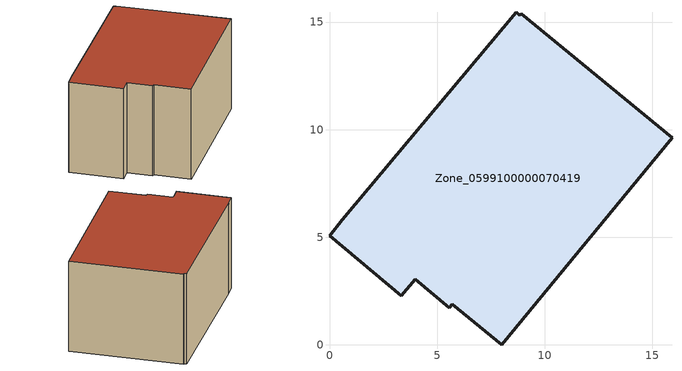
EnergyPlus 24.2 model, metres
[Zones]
Zone_0599100000070419
 floor ground (C_G): 3.98,3.05 3.34,2.28 0,5.06 0.59,5.81 8.68,15.46 8.85,15.32 8.9,15.38 15.91,9.62 8.01,0 5.71,1.9 5.57,1.73 z0
 wall outside (C_F): 3.34,2.28 3.98,3.05 5.57,1.73 5.71,1.9 8.01,0 15.91,9.62 8.9,15.38 8.85,15.32 8.68,15.46 0.59,5.81 0,5.06 3.34,2.28 z0:7.68
 roof outside (C_R): 8.68,15.46 0.59,5.81 0,5.06 3.34,2.28 3.98,3.05 5.57,1.73 5.71,1.9 8.01,0 15.91,9.62 8.9,15.38 8.85,15.32 z7.68
[BUILDING]
Pand.0599100000070419: North Axis=0; Terrain=City; Loads Convergence Tolerance Value=0.04; Temperature Convergence Tolerance Value=0.4; Solar Distribution=FullExterior; Maximum Number of Warmup Days=25; Minimum Number of Warmup Days=1
[Site:Location]
Rotterdam.The.Hague.AP_ZH_NLD Design_Conditions: Latitude=51.96; Longitude=4.45; Time Zone=1; Elevation=-4.5
[SITE:GROUNDTEMPERATURE:BUILDINGSURFACE]
18, 18, 18, 18, 18, 18, 18, 18, 18, 18, 18, 18
[MATERIAL] Thermal Absorptance=0.9; Solar Absorptance=0.7; Visible Absorptance=0.7
Name | Roughness | Thickness | Conductivity | Density | Specific Heat
G.TC.1946 | MediumSmooth | 0.15 | 1 | 540 | 1210
F.TC.1946 | Rough | 0.3 | 0.857143 | 1920 | 840
R.TC.1946 | MediumRough | 0.2 | 0.909091 | 1500 | 1000
[CONSTRUCTION]
C_G: G.TC.1946
C_F: F.TC.1946
C_R: R.TC.1946
[ZONE]
Zone_0599100000070419: Type=1; Multiplier=1; Ceiling Height=Autocalculate; Volume=Autocalculate; Floor Area=autocalculate; Part of Total Floor Area=Yes
[ZONEINFILTRATION:DESIGNFLOWRATE]
Infil_Zone_0599100000070419: Zone or ZoneList or Space or SpaceList=Zone_0599100000070419; Schedule=AlwaysOn; Design Flow Rate Calculation Method=Flow/Area; Flow Rate per Floor Area=0.003; Constant Term Coefficient=1; Temperature Term Coefficient=0; Velocity Term Coefficient=0; Velocity Squared Term Coefficient=0
[HVACTEMPLATE:ZONE:IDEALLOADSAIRSYSTEM]
Zone_0599100000070419: Maximum Heating Supply Air Temperature=50; Minimum Cooling Supply Air Temperature=13; Maximum Heating Supply Air Humidity Ratio=0.0156; Minimum Cooling Supply Air Humidity Ratio=0.0077; Heating Limit=NoLimit; Cooling Limit=NoLimit; Dehumidification Control Type=ConstantSensibleHeatRatio; Cooling Sensible Heat Ratio=0.7; Dehumidification Setpoint=60; Humidification Control Type=None; Humidification Setpoint=30; Outdoor Air Method=None; Outdoor Air Flow Rate per Person=0.00944; Outdoor Air Flow Rate per Zone Floor Area=0; Outdoor Air Flow Rate per Zone=0; Demand Controlled Ventilation Type=None; Outdoor Air Economizer Type=NoEconomizer; Heat Recovery Type=None; Sensible Heat Recovery Effectiveness=0.7; Latent Heat Recovery Effectiveness=0.65
[ZONECONTROL:THERMOSTAT]
ThermostatControl_Zone_0599100000070419: Zone or ZoneList=Zone_0599100000070419; Control Type Schedule=DualSetpointControlType; Control 1=Thermostat_Zone_0599100000070419; Temperature Difference Between Cutout And Setpoint=0
[THERMOSTATSETPOINT:DUALSETPOINT]
Thermostat_Zone_0599100000070419: Heating Setpoint Temperature Schedule=HeatingSetpoint_Zone_0599100000070419; Cooling Setpoint Temperature Schedule=CoolingSetpoint_Zone_0599100000070419
[SCHEDULE:COMPACT]
HeatingSetpoint_Zone_0599100000070419: Through: 12/31, For: AllDays, Until: 24:00, 21
CoolingSetpoint_Zone_0599100000070419: Through: 12/31, For: AllDays, Until: 24:00, 24
DualSetpointControlType: Through: 12/31, For: AllDays, Until: 24:00, 4
AlwaysOn: Through: 12/31, For: AllDays, Until: 24:00, 1
